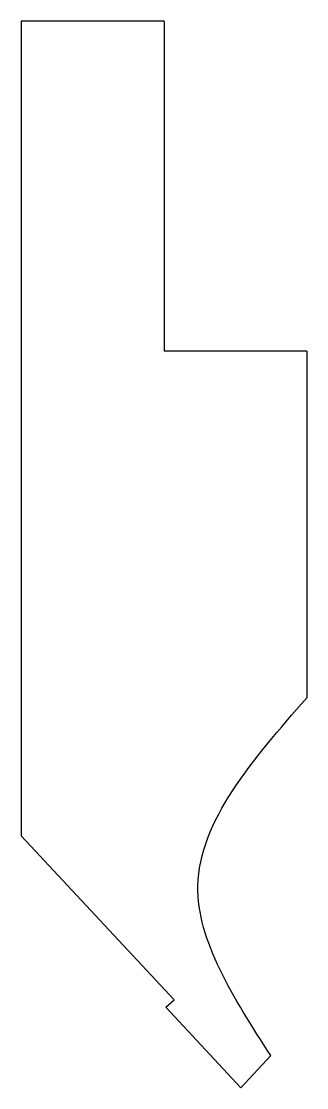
# Model space of a CAD drawing. Header units: millimetres. Extents: x -20 to 6, y 0 to 97.
import ezdxf

# ---------------------------------------------------------------- set-up
doc = ezdxf.new("R2010")
doc.units = ezdxf.units.MM

msp = doc.modelspace()

# ---------------------------------------------------------------- linework, layer by layer
for p, q in [((-20, 97), (-20, 22.914)), ((-7, 97), (-20, 97)), ((-7, 97), (-7, 67)), ((6, 67), (-7, 67)), ((6, 67), (6, 35.449)), ((-6.089, 7.996), (-20, 22.914)), ((-6.82, 7.314), (-6.089, 7.996)), ((0, 0), (-6.82, 7.314)), ((0, 0), (2.728, 2.925))]:
    msp.add_line(p, q)
msp.add_spline([(2.728, 2.925), (-3.913, 18.359), (6, 35.449)], degree=3)

doc.saveas('drawing.dxf')
